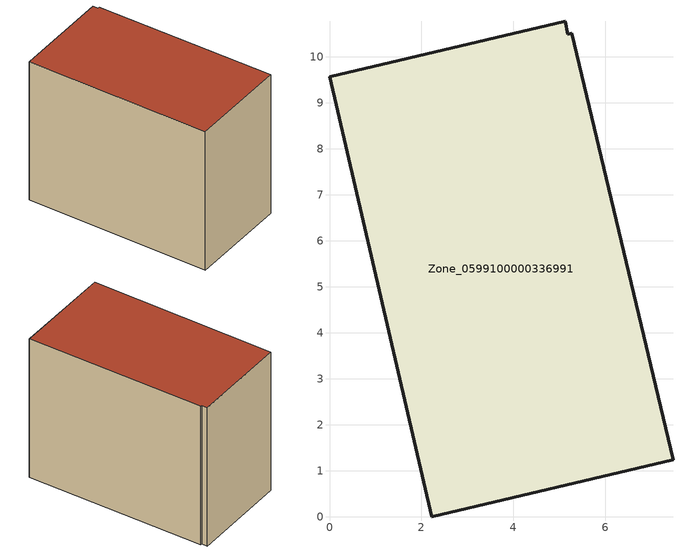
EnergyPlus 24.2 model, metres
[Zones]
Zone_0599100000336991
 floor ground (C_G): 5.26,10.51 7.47,1.24 2.22,0 0,9.56 5.12,10.77 5.18,10.49 z0
 wall outside (C_F): 2.22,0 7.47,1.24 5.26,10.51 5.18,10.49 5.12,10.77 0,9.56 2.22,0 z0:7.88
 roof outside (C_R): 7.47,1.24 5.26,10.51 5.18,10.49 5.12,10.77 0,9.56 2.22,0 z7.88
[BUILDING]
Pand.0599100000336991: North Axis=0; Terrain=City; Loads Convergence Tolerance Value=0.04; Temperature Convergence Tolerance Value=0.4; Solar Distribution=FullExterior; Maximum Number of Warmup Days=25; Minimum Number of Warmup Days=1
[Site:Location]
Rotterdam.The.Hague.AP_ZH_NLD Design_Conditions: Latitude=51.96; Longitude=4.45; Time Zone=1; Elevation=-4.5
[SITE:GROUNDTEMPERATURE:BUILDINGSURFACE]
18, 18, 18, 18, 18, 18, 18, 18, 18, 18, 18, 18
[MATERIAL] Thermal Absorptance=0.9; Solar Absorptance=0.7; Visible Absorptance=0.7
Name | Roughness | Thickness | Conductivity | Density | Specific Heat
G.TI.1975-1991 | MediumSmooth | 0.15 | 0.288461 | 540 | 1210
F.TI.1975-1991 | Rough | 0.3 | 0.230769 | 1920 | 840
R.TI.1975-1991 | MediumRough | 0.2 | 0.153846 | 1500 | 1000
[CONSTRUCTION]
C_G: G.TI.1975-1991
C_F: F.TI.1975-1991
C_R: R.TI.1975-1991
[ZONE]
Zone_0599100000336991: Type=1; Multiplier=1; Ceiling Height=Autocalculate; Volume=Autocalculate; Floor Area=autocalculate; Part of Total Floor Area=Yes
[ZONEINFILTRATION:DESIGNFLOWRATE]
Infil_Zone_0599100000336991: Zone or ZoneList or Space or SpaceList=Zone_0599100000336991; Schedule=AlwaysOn; Design Flow Rate Calculation Method=Flow/Area; Flow Rate per Floor Area=0.003; Constant Term Coefficient=1; Temperature Term Coefficient=0; Velocity Term Coefficient=0; Velocity Squared Term Coefficient=0
[HVACTEMPLATE:ZONE:IDEALLOADSAIRSYSTEM]
Zone_0599100000336991: Maximum Heating Supply Air Temperature=50; Minimum Cooling Supply Air Temperature=13; Maximum Heating Supply Air Humidity Ratio=0.0156; Minimum Cooling Supply Air Humidity Ratio=0.0077; Heating Limit=NoLimit; Cooling Limit=NoLimit; Dehumidification Control Type=ConstantSensibleHeatRatio; Cooling Sensible Heat Ratio=0.7; Dehumidification Setpoint=60; Humidification Control Type=None; Humidification Setpoint=30; Outdoor Air Method=None; Outdoor Air Flow Rate per Person=0.00944; Outdoor Air Flow Rate per Zone Floor Area=0; Outdoor Air Flow Rate per Zone=0; Demand Controlled Ventilation Type=None; Outdoor Air Economizer Type=NoEconomizer; Heat Recovery Type=None; Sensible Heat Recovery Effectiveness=0.7; Latent Heat Recovery Effectiveness=0.65
[ZONECONTROL:THERMOSTAT]
ThermostatControl_Zone_0599100000336991: Zone or ZoneList=Zone_0599100000336991; Control Type Schedule=DualSetpointControlType; Control 1=Thermostat_Zone_0599100000336991; Temperature Difference Between Cutout And Setpoint=0
[THERMOSTATSETPOINT:DUALSETPOINT]
Thermostat_Zone_0599100000336991: Heating Setpoint Temperature Schedule=HeatingSetpoint_Zone_0599100000336991; Cooling Setpoint Temperature Schedule=CoolingSetpoint_Zone_0599100000336991
[SCHEDULE:COMPACT]
HeatingSetpoint_Zone_0599100000336991: Through: 12/31, For: AllDays, Until: 24:00, 21
CoolingSetpoint_Zone_0599100000336991: Through: 12/31, For: AllDays, Until: 24:00, 24
DualSetpointControlType: Through: 12/31, For: AllDays, Until: 24:00, 4
AlwaysOn: Through: 12/31, For: AllDays, Until: 24:00, 1
